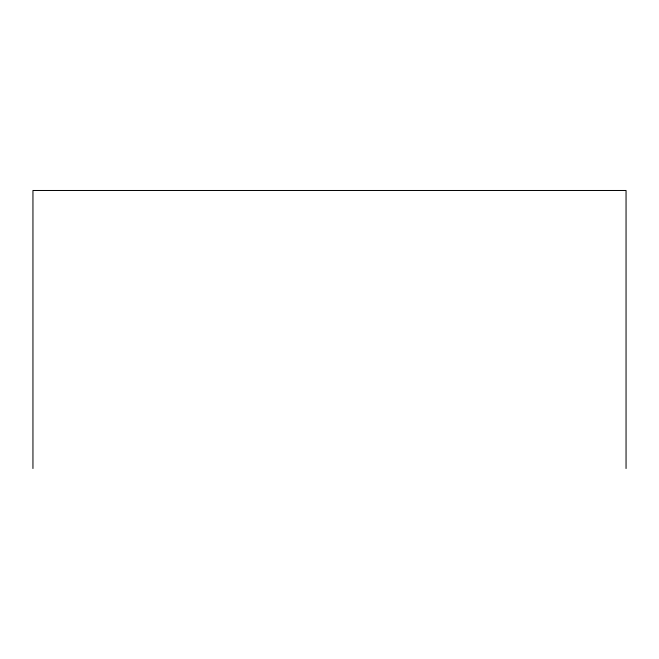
<?xml version="1.0" encoding="UTF-8"?>
<svg xmlns="http://www.w3.org/2000/svg" width="659" height="659" viewBox="0 0 659 659"><rect width="100%" height="100%" fill="white"/><g stroke="black" fill="none" stroke-linecap="round" stroke-linejoin="round"><path stroke-width="0.99" d="M626.05 468.516L626.05 190.484L32.95 190.484L32.95 468.516"/></g></svg>
